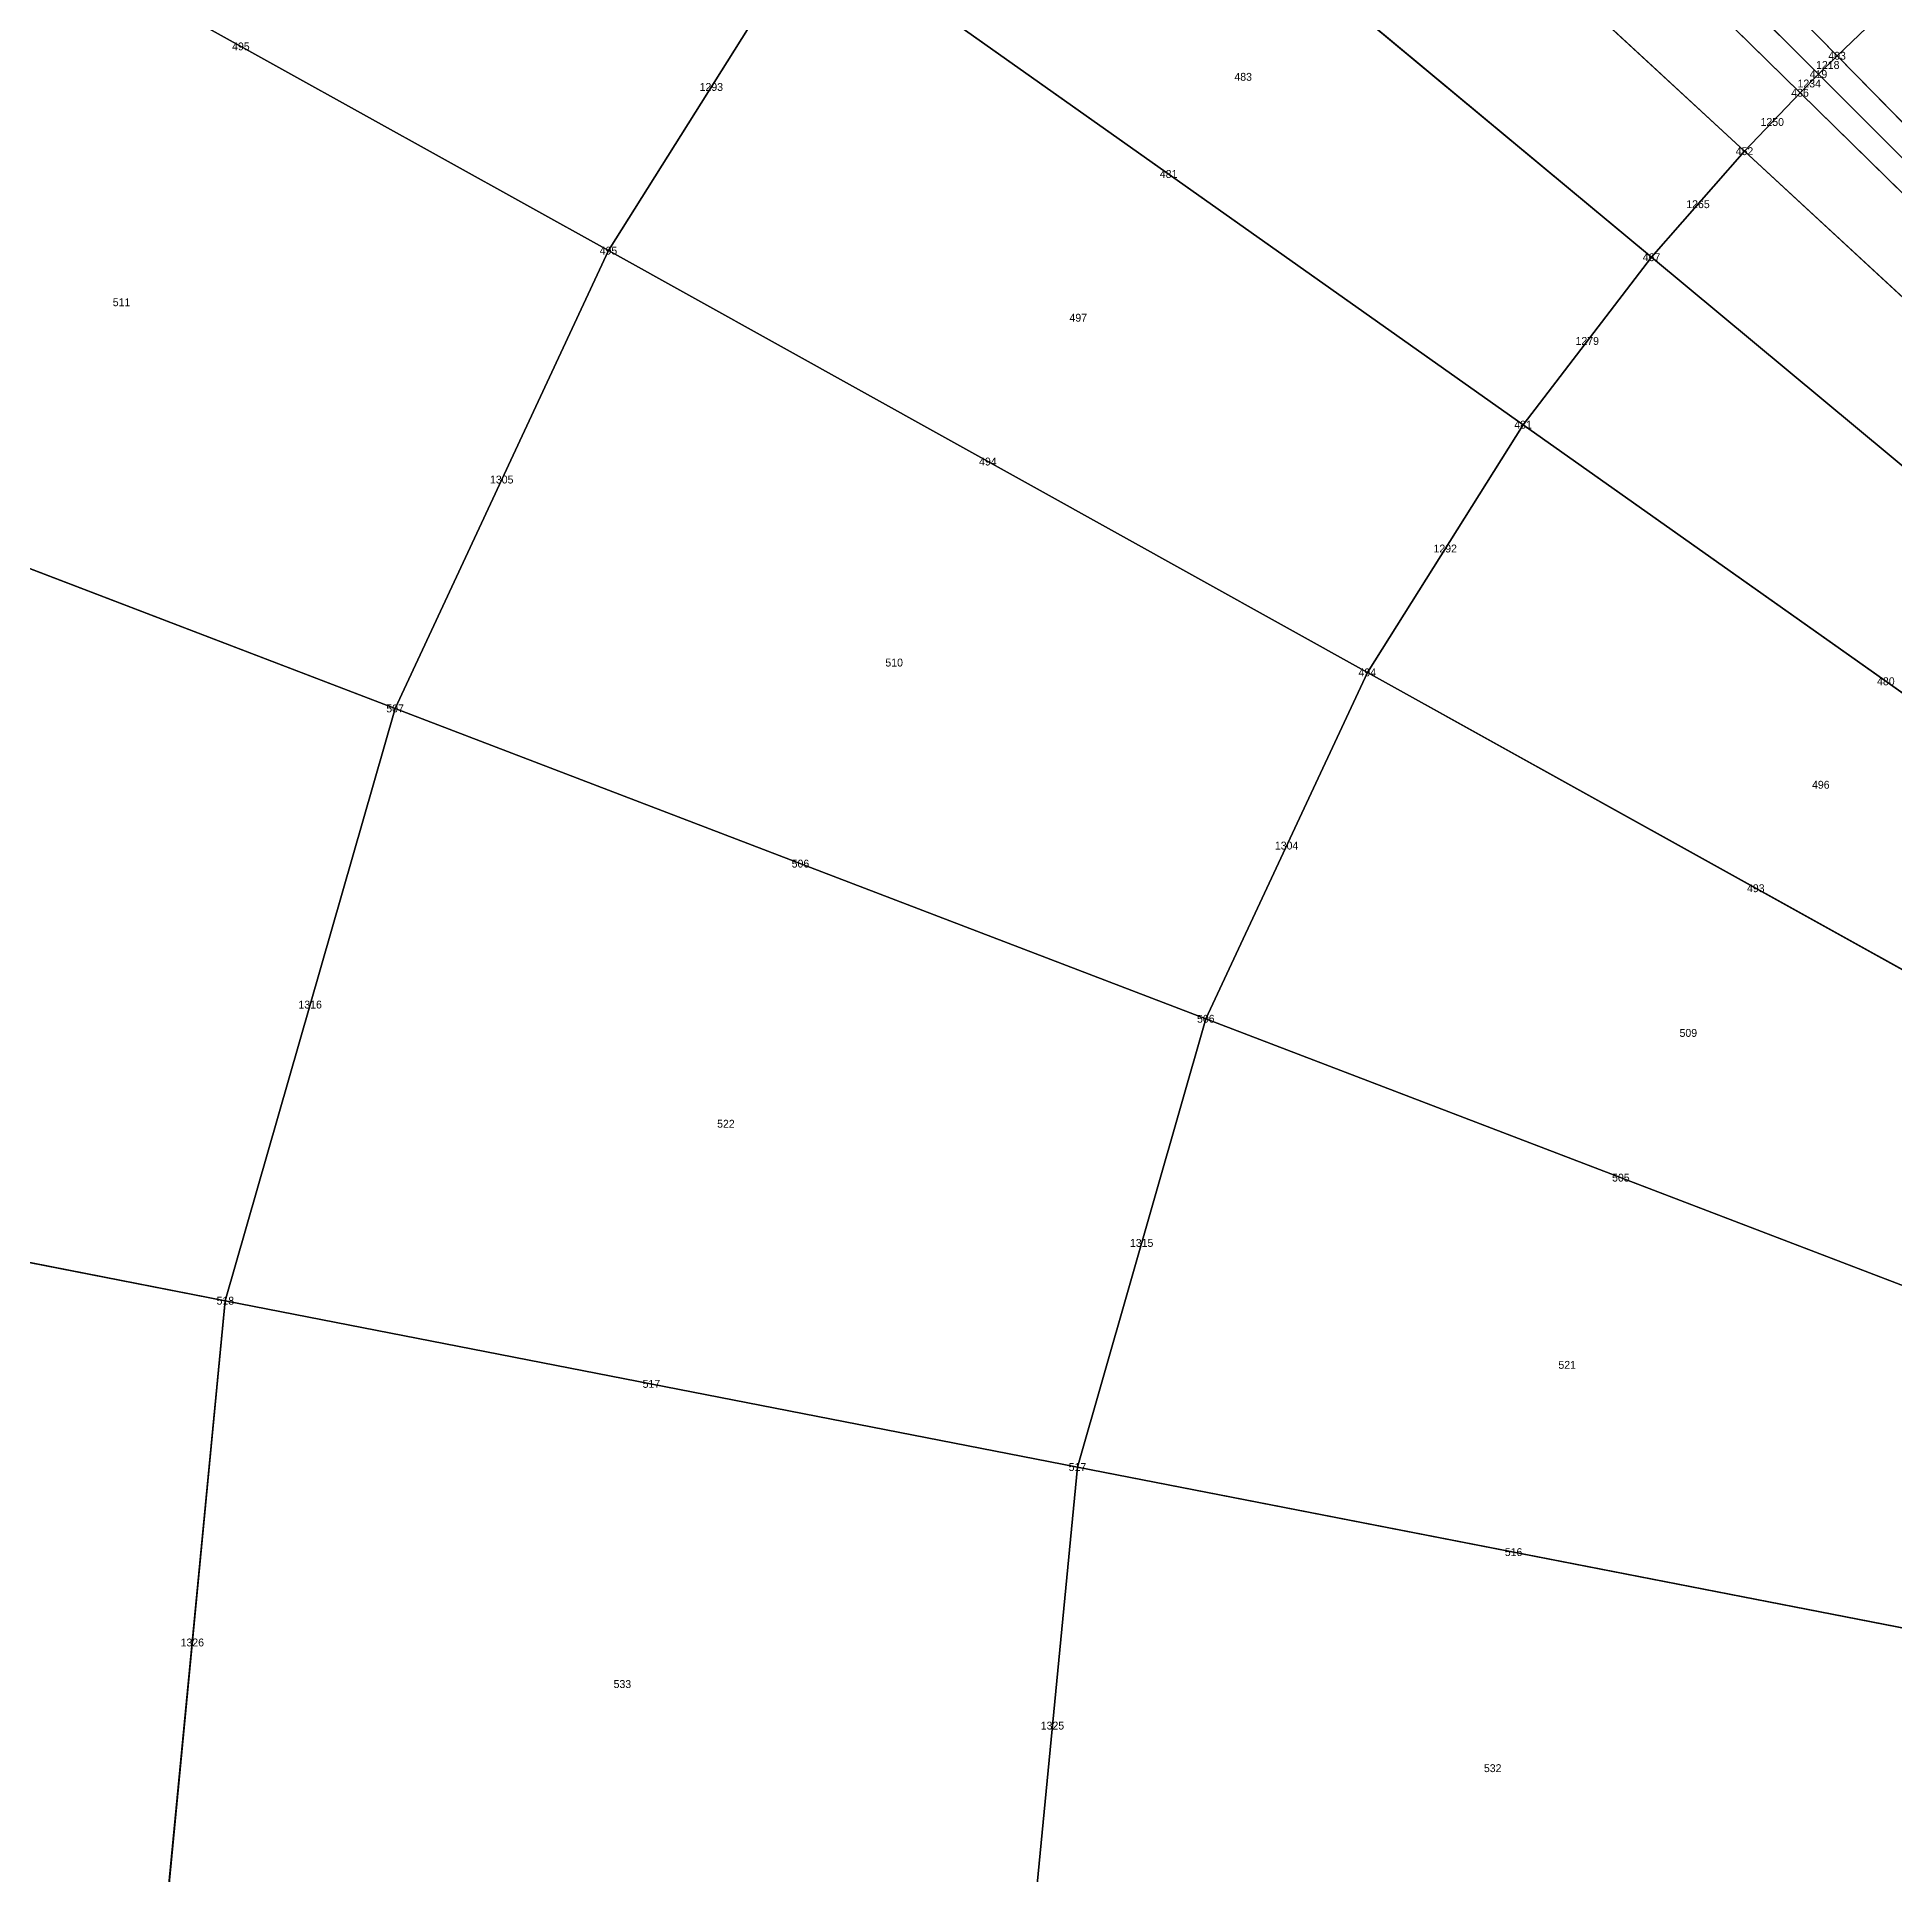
# Model space of a CAD drawing. Header units: metres. Extents: x -1.88 to 1.88, y -1.88 to 1.88.
# Drawn here: x -0.938 to -0.4659, y 0.0278 to 0.4947 of the extents above; entities that cross this region are included whole.
import ezdxf
from ezdxf.enums import TextEntityAlignment as Align

# ---------------------------------------------------------------- set-up
doc = ezdxf.new("R2010")
doc.units = ezdxf.units.M

msp = doc.modelspace()

# ---------------------------------------------------------------- linework, layer by layer
at = {"layer": 'BRANCHES'}
for p, q in [((-0.48056, 0.48997, 2.5613), (-0.63504, 0.64748, 2.49174)), ((-0.48529, 0.48529, 2.5613), (-0.64129, 0.64129, 2.49174)), ((-0.48997, 0.48056, 2.5613), (-0.64748, 0.63504, 2.49174)), ((-0.50409, 0.46572, 2.5613), (-0.66614, 0.61543, 2.49174)), ((-0.52771, 0.43878, 2.5613), (-0.69735, 0.57983, 2.49174)), ((-0.79278, 0.44045, 2.49174), (-0.97961, 0.54424, 2.40321)), ((-0.7405, 0.52361, 2.49174), (-0.79278, 0.44045, 2.49174)), ((-0.56036, 0.39623, 2.5613), (-0.7405, 0.52361, 2.49174)), ((-0.46572, 0.50409, 2.5613), (-0.48056, 0.48997, 2.5613)), ((-0.48056, 0.48997, 2.5613), (-0.48529, 0.48529, 2.5613)), ((-0.32242, 0.32873, 2.61137), (-0.48056, 0.48997, 2.5613)), ((-0.48529, 0.48529, 2.5613), (-0.48997, 0.48056, 2.5613)), ((-0.32559, 0.32559, 2.61137), (-0.48529, 0.48529, 2.5613)), ((-0.48997, 0.48056, 2.5613), (-0.50409, 0.46572, 2.5613)), ((-0.32873, 0.32242, 2.61137), (-0.48997, 0.48056, 2.5613)), ((-0.50409, 0.46572, 2.5613), (-0.52771, 0.43878, 2.5613)), ((-0.33821, 0.31246, 2.61137), (-0.50409, 0.46572, 2.5613)), ((-0.79278, 0.44045, 2.49174), (-0.84701, 0.32414, 2.49174)), ((-0.59993, 0.3333, 2.5613), (-0.79278, 0.44045, 2.49174)), ((-0.52771, 0.43878, 2.5613), (-0.56036, 0.39623, 2.5613)), ((-0.35406, 0.29439, 2.61137), (-0.52771, 0.43878, 2.5613)), ((-0.84701, 0.32414, 2.49174), (-1.04662, 0.40052, 2.40321)), ((-0.56036, 0.39623, 2.5613), (-0.59993, 0.3333, 2.5613)), ((-0.37596, 0.26584, 2.61137), (-0.56036, 0.39623, 2.5613)), ((-0.59993, 0.3333, 2.5613), (-0.64097, 0.24529, 2.5613)), ((-0.40251, 0.22362, 2.61137), (-0.59993, 0.3333, 2.5613)), ((-0.84701, 0.32414, 2.49174), (-0.89014, 0.17366, 2.49174)), ((-0.64097, 0.24529, 2.5613), (-0.84701, 0.32414, 2.49174)), ((-0.64097, 0.24529, 2.5613), (-0.6736, 0.13141, 2.5613)), ((-0.43004, 0.16457, 2.61137), (-0.64097, 0.24529, 2.5613)), ((-0.89014, 0.17366, 2.49174), (-1.0999, 0.21458, 2.40321)), ((-0.89014, 0.17366, 2.49174), (-0.90692, 0, 2.49174)), ((-0.6736, 0.13141, 2.5613), (-0.89014, 0.17366, 2.49174)), ((-0.6736, 0.13141, 2.5613), (-0.6863, 0, 2.5613)), ((-0.45193, 0.08817, 2.61137), (-0.6736, 0.13141, 2.5613))]:
    msp.add_line(p, q, dxfattribs=at)
at = {"layer": 'Faces'}
for points in [[(-0.46572, 0.50409, 2.5613), (-0.48056, 0.48997, 2.5613), (-0.63504, 0.64748, 2.49174), (-0.61543, 0.66614, 2.49174)], [(-0.7405, 0.52361, 2.49174), (-0.79278, 0.44045, 2.49174), (-0.97961, 0.54424, 2.40321), (-0.915, 0.647, 2.40321)], [(-0.48056, 0.48997, 2.5613), (-0.48529, 0.48529, 2.5613), (-0.64129, 0.64129, 2.49174), (-0.63504, 0.64748, 2.49174)], [(-0.48529, 0.48529, 2.5613), (-0.48997, 0.48056, 2.5613), (-0.64748, 0.63504, 2.49174), (-0.64129, 0.64129, 2.49174)], [(-0.48997, 0.48056, 2.5613), (-0.50409, 0.46572, 2.5613), (-0.66614, 0.61543, 2.49174), (-0.64748, 0.63504, 2.49174)], [(-0.50409, 0.46572, 2.5613), (-0.52771, 0.43878, 2.5613), (-0.69735, 0.57983, 2.49174), (-0.66614, 0.61543, 2.49174)], [(-0.52771, 0.43878, 2.5613), (-0.56036, 0.39623, 2.5613), (-0.7405, 0.52361, 2.49174), (-0.69735, 0.57983, 2.49174)], [(-0.79278, 0.44045, 2.49174), (-0.84701, 0.32414, 2.49174), (-1.04662, 0.40052, 2.40321), (-0.97961, 0.54424, 2.40321)], [(-0.56036, 0.39623, 2.5613), (-0.59993, 0.3333, 2.5613), (-0.79278, 0.44045, 2.49174), (-0.7405, 0.52361, 2.49174)], [(-0.31246, 0.33821, 2.61137), (-0.32242, 0.32873, 2.61137), (-0.48056, 0.48997, 2.5613), (-0.46572, 0.50409, 2.5613)], [(-0.32242, 0.32873, 2.61137), (-0.32559, 0.32559, 2.61137), (-0.48529, 0.48529, 2.5613), (-0.48056, 0.48997, 2.5613)], [(-0.32559, 0.32559, 2.61137), (-0.32873, 0.32242, 2.61137), (-0.48997, 0.48056, 2.5613), (-0.48529, 0.48529, 2.5613)], [(-0.32873, 0.32242, 2.61137), (-0.33821, 0.31246, 2.61137), (-0.50409, 0.46572, 2.5613), (-0.48997, 0.48056, 2.5613)], [(-0.33821, 0.31246, 2.61137), (-0.35406, 0.29439, 2.61137), (-0.52771, 0.43878, 2.5613), (-0.50409, 0.46572, 2.5613)], [(-0.59993, 0.3333, 2.5613), (-0.64097, 0.24529, 2.5613), (-0.84701, 0.32414, 2.49174), (-0.79278, 0.44045, 2.49174)], [(-0.35406, 0.29439, 2.61137), (-0.37596, 0.26584, 2.61137), (-0.56036, 0.39623, 2.5613), (-0.52771, 0.43878, 2.5613)], [(-0.84701, 0.32414, 2.49174), (-0.89014, 0.17366, 2.49174), (-1.0999, 0.21458, 2.40321), (-1.04662, 0.40052, 2.40321)], [(-0.37596, 0.26584, 2.61137), (-0.40251, 0.22362, 2.61137), (-0.59993, 0.3333, 2.5613), (-0.56036, 0.39623, 2.5613)], [(-0.40251, 0.22362, 2.61137), (-0.43004, 0.16457, 2.61137), (-0.64097, 0.24529, 2.5613), (-0.59993, 0.3333, 2.5613)], [(-0.64097, 0.24529, 2.5613), (-0.6736, 0.13141, 2.5613), (-0.89014, 0.17366, 2.49174), (-0.84701, 0.32414, 2.49174)], [(-0.43004, 0.16457, 2.61137), (-0.45193, 0.08817, 2.61137), (-0.6736, 0.13141, 2.5613), (-0.64097, 0.24529, 2.5613)], [(-0.89014, 0.17366, 2.49174), (-0.90692, 0, 2.49174), (-1.12064, 0, 2.40321), (-1.0999, 0.21458, 2.40321)], [(-0.6736, 0.13141, 2.5613), (-0.6863, 0, 2.5613), (-0.90692, 0, 2.49174), (-0.89014, 0.17366, 2.49174)], [(-0.45193, 0.08817, 2.61137), (-0.46045, 0, 2.61137), (-0.6863, 0, 2.5613), (-0.6736, 0.13141, 2.5613)]]:
    msp.add_3dface(points, dxfattribs=at)
at = {"layer": 'NODI-Estradosso'}
for p in [(-0.48056, 0.48997, 2.87076), (-0.48529, 0.48529, 2.87076), (-0.48997, 0.48056, 2.87076), (-0.50409, 0.46572, 2.87076), (-0.79278, 0.44045, 2.80887), (-0.52771, 0.43878, 2.87076), (-0.56036, 0.39623, 2.87076), (-0.59993, 0.3333, 2.87076), (-0.84701, 0.32414, 2.80887), (-0.64097, 0.24529, 2.87076), (-0.89014, 0.17366, 2.80887), (-0.6736, 0.13141, 2.87076)]:
    msp.add_point(p, dxfattribs=at)
at = {"layer": 'NODI-Intradosso'}
for p in [(-0.48056, 0.48997, 2.5613), (-0.48529, 0.48529, 2.5613), (-0.48997, 0.48056, 2.5613), (-0.50409, 0.46572, 2.5613), (-0.79278, 0.44045, 2.49174), (-0.52771, 0.43878, 2.5613), (-0.56036, 0.39623, 2.5613), (-0.59993, 0.3333, 2.5613), (-0.84701, 0.32414, 2.49174), (-0.64097, 0.24529, 2.5613), (-0.89014, 0.17366, 2.49174), (-0.6736, 0.13141, 2.5613)]:
    msp.add_point(p, dxfattribs=at)

# ---------------------------------------------------------------- texts
at = {"layer": 'BRANCHES-Index'}
for s, p in [('495', (-0.88619, 0.49234, 2.44747)), ('1218', (-0.48292, 0.48763, 2.5613)), ('1293', (-0.76664, 0.48203, 2.49174)), ('1234', (-0.48763, 0.48292, 2.5613)), ('1250', (-0.49703, 0.47314, 2.5613)), ('481', (-0.65043, 0.45992, 2.52652)), ('1265', (-0.5159, 0.45225, 2.5613)), ('1279', (-0.54404, 0.41751, 2.5613)), ('494', (-0.69636, 0.38687, 2.52652)), ('1305', (-0.8199, 0.38229, 2.49174)), ('1292', (-0.58014, 0.36477, 2.5613)), ('480', (-0.46816, 0.33104, 2.58633)), ('1304', (-0.62045, 0.28929, 2.5613)), ('506', (-0.74399, 0.28471, 2.52652)), ('493', (-0.50122, 0.27846, 2.58633)), ('1316', (-0.86858, 0.2489, 2.49174)), ('505', (-0.5355, 0.20493, 2.58633)), ('1315', (-0.65728, 0.18835, 2.5613)), ('517', (-0.78187, 0.15253, 2.52652)), ('516', (-0.56277, 0.10979, 2.58633)), ('1326', (-0.89853, 0.08683, 2.49174)), ('1325', (-0.67995, 0.06571, 2.5613))]:
    msp.add_text(s, height=0.002, dxfattribs=at).set_placement(p, align=Align.MIDDLE_CENTER)
at = {"layer": 'Faces-Index'}
for s, p in [('483', (-0.63148, 0.48461, 2.52652)), ('511', (-0.91651, 0.42734, 2.44747)), ('497', (-0.67339, 0.4234, 2.52652)), ('510', (-0.72017, 0.33579, 2.52652)), ('496', (-0.48469, 0.30475, 2.58633)), ('509', (-0.51836, 0.2417, 2.58633)), ('522', (-0.76293, 0.21862, 2.52652)), ('521', (-0.54914, 0.15736, 2.58633)), ('533', (-0.78924, 0.07627, 2.52652)), ('532', (-0.56807, 0.0549, 2.58633))]:
    msp.add_text(s, height=0.002, dxfattribs=at).set_placement(p, align=Align.MIDDLE_CENTER)
at = {"layer": 'NODI-Index'}
for s, p in [('403', (-0.48056, 0.48997, 2.5613)), ('419', (-0.48529, 0.48529, 2.5613)), ('436', (-0.48997, 0.48056, 2.5613)), ('452', (-0.50409, 0.46572, 2.5613)), ('495', (-0.79278, 0.44045, 2.49174)), ('467', (-0.52771, 0.43878, 2.5613)), ('481', (-0.56036, 0.39623, 2.5613)), ('494', (-0.59993, 0.3333, 2.5613)), ('507', (-0.84701, 0.32414, 2.49174)), ('506', (-0.64097, 0.24529, 2.5613)), ('518', (-0.89014, 0.17366, 2.49174)), ('517', (-0.6736, 0.13141, 2.5613))]:
    msp.add_text(s, height=0.002, dxfattribs=at).set_placement(p, align=Align.MIDDLE_CENTER)

doc.saveas('drawing.dxf')
